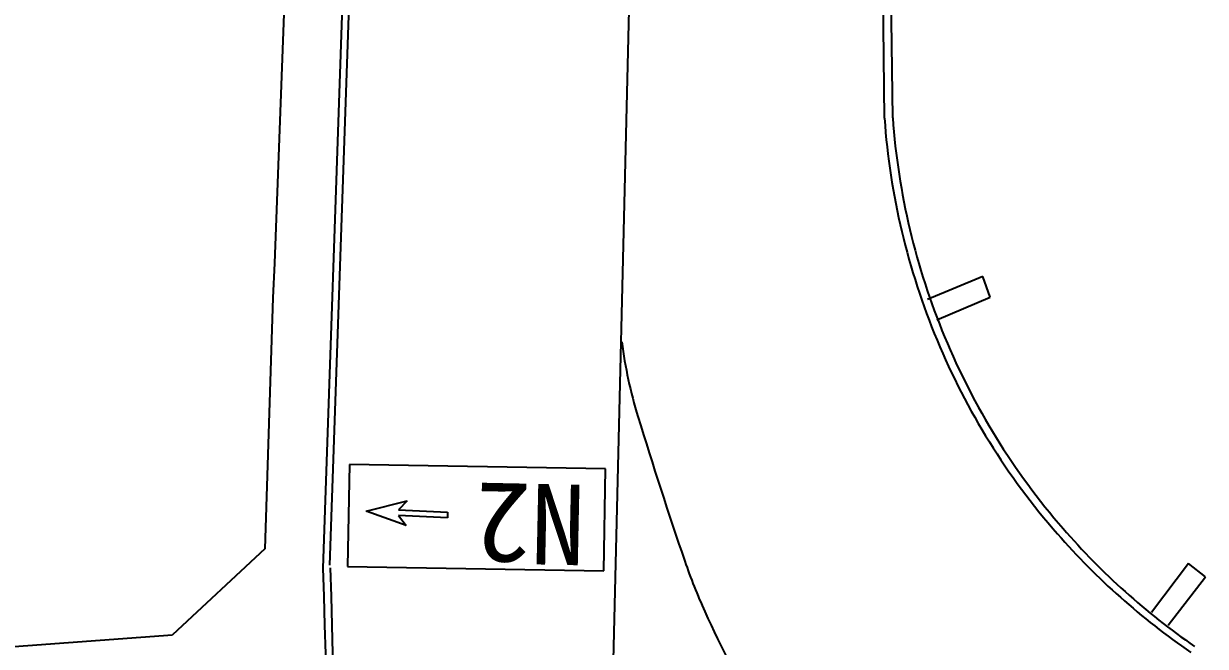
# Model space of a CAD drawing. Extents: x 71210 to 87171, y -11349 to 219.
# Drawn here: x 78967.8 to 79454.8, y -3053 to -2796.4 of the extents above; entities that cross this region are included whole.
import ezdxf

# ---------------------------------------------------------------- set-up
doc = ezdxf.new("R2010")
doc.units = 0
doc.layers.add('建築', color=7, linetype='Continuous')
doc.styles.add('細明體', font='')
doc.styles.get('細明體').set_extended_font_data('細明體')

msp = doc.modelspace()

# ---------------------------------------------------------------- linework, layer by layer
at = {"layer": '建築', "ltscale": 1000}
for p, q in [((79093.98, -3019.57, -12.65), (79116.95, -2351.83, -12.65)), ((79091.3, -3020.73, -12.65), (79113.92, -2362.02, -12.65)), ((79091.3, -3020.73, -12.65), (79113.92, -2362.02, -12.65)), ((79227.12, -2375.31, -12.65), (79208.28, -3162.66, -12.65)), ((79082, -2606.42, -12.65), (79071.24, -2895.07, -12.65)), ((79322.54, -2835.41, -12.65), (79321.84, -2765.03, -12.65)), ((79325.94, -2835.22, -12.65), (79325.05, -2765.04, -12.65)), ((79071.24, -2895.07, -12.65), (79070.51, -2909.44, -12.65)), ((79363.01, -2900.59, -12.65), (79340.22, -2910.13, -12.65)), ((79366.1, -2909.16, -12.65), (79363.01, -2900.59, -12.65)), ((79070.51, -2909.44, -12.65), (79067.29, -3012.84, -12.65)), ((79344.08, -2918.43, -12.65), (79366.1, -2909.16, -12.65)), ((79214.29, -2927.53, -12.65), (79214.29, -2927.53, -12.65)), ((79102.08, -2978.04, -12.65), (79101.24, -3020.07, -12.65)), ((79207.64, -2979.9, -12.65), (79102.08, -2978.04, -12.65)), ((79206.9, -3021.93, -12.65), (79207.64, -2979.9, -12.65)), ((79108.93, -2997.31, -12.65), (79125.93, -2993.06, -12.65)), ((79125.93, -2993.06, -12.65), (79122.36, -2996.77, -12.65)), ((79125.45, -3003.14, -12.65), (79108.93, -2997.31, -12.65)), ((79142.43, -3000.06, -12.65), (79122.25, -2999.11, -12.65)), ((79122.25, -2999.11, -12.65), (79125.45, -3003.14, -12.65)), ((79122.36, -2996.77, -12.65), (79142.54, -2997.73, -12.65)), ((79142.49, -2998.89, -12.65), (79142.43, -3000.06, -12.65)), ((79142.54, -2997.73, -12.65), (79142.49, -2998.89, -12.65)), ((79067.29, -3012.84, -12.65), (79029.18, -3048.27, -12.65)), ((79101.24, -3020.07, -12.65), (79206.9, -3021.93, -12.65)), ((79447.82, -3018.91, -12.65), (79432.5, -3039.07, -12.65)), ((79454.76, -3024.38, -12.65), (79447.82, -3018.91, -12.65)), ((79439.43, -3044.25, -12.65), (79454.76, -3024.38, -12.65)), ((78489.04, -3087.69, -12.65), (79029.18, -3048.27, -12.65))]:
    msp.add_line(p, q, dxfattribs=at)
for centre, radius, start, end in [((79613.52, -2814.76, -12.65), 291.71, 184.059, 202.5921), ((79615.49, -2814.3, -12.65), 290.31, 184.1326, 202.5234), ((79615.49, -2814.3, -12.65), 290.31, 202.5234, 220.9142), ((79402.11, -2903.05, -12.65), 189.41, 187.426, 196.9712), ((79613.52, -2814.76, -12.65), 291.71, 202.5921, 221.1251), ((80976.12, -2422.7, -12.65), 1835.08, 196.97122, 198.92664), ((79613.52, -2814.76, -12.65), 291.71, 221.1251, 235.612), ((79615.49, -2814.3, -12.65), 290.31, 220.9142, 235.3139), ((79461.39, -2942.09, -12.65), 233.78, 198.9266, 204.4071), ((43633.1, -4036.19, -12.65), 35472.75, 1.030892, 1.640398), ((43633.1, -4036.19, -12.65), 35475.75, 1.030892, 1.640398), ((79660.77, -2851.62, -12.65), 452.73, 204.4071, 210.6588)]:
    msp.add_arc(centre, radius, start, end, dxfattribs=at)

# ---------------------------------------------------------------- texts
at = {"layer": '建築', "ltscale": 1000, "style": '細明體'}
msp.add_text('N2', height=33.186, rotation=178.8124, dxfattribs=at).set_placement((79199.66, -2986.47, -12.65))

doc.saveas('drawing.dxf')
